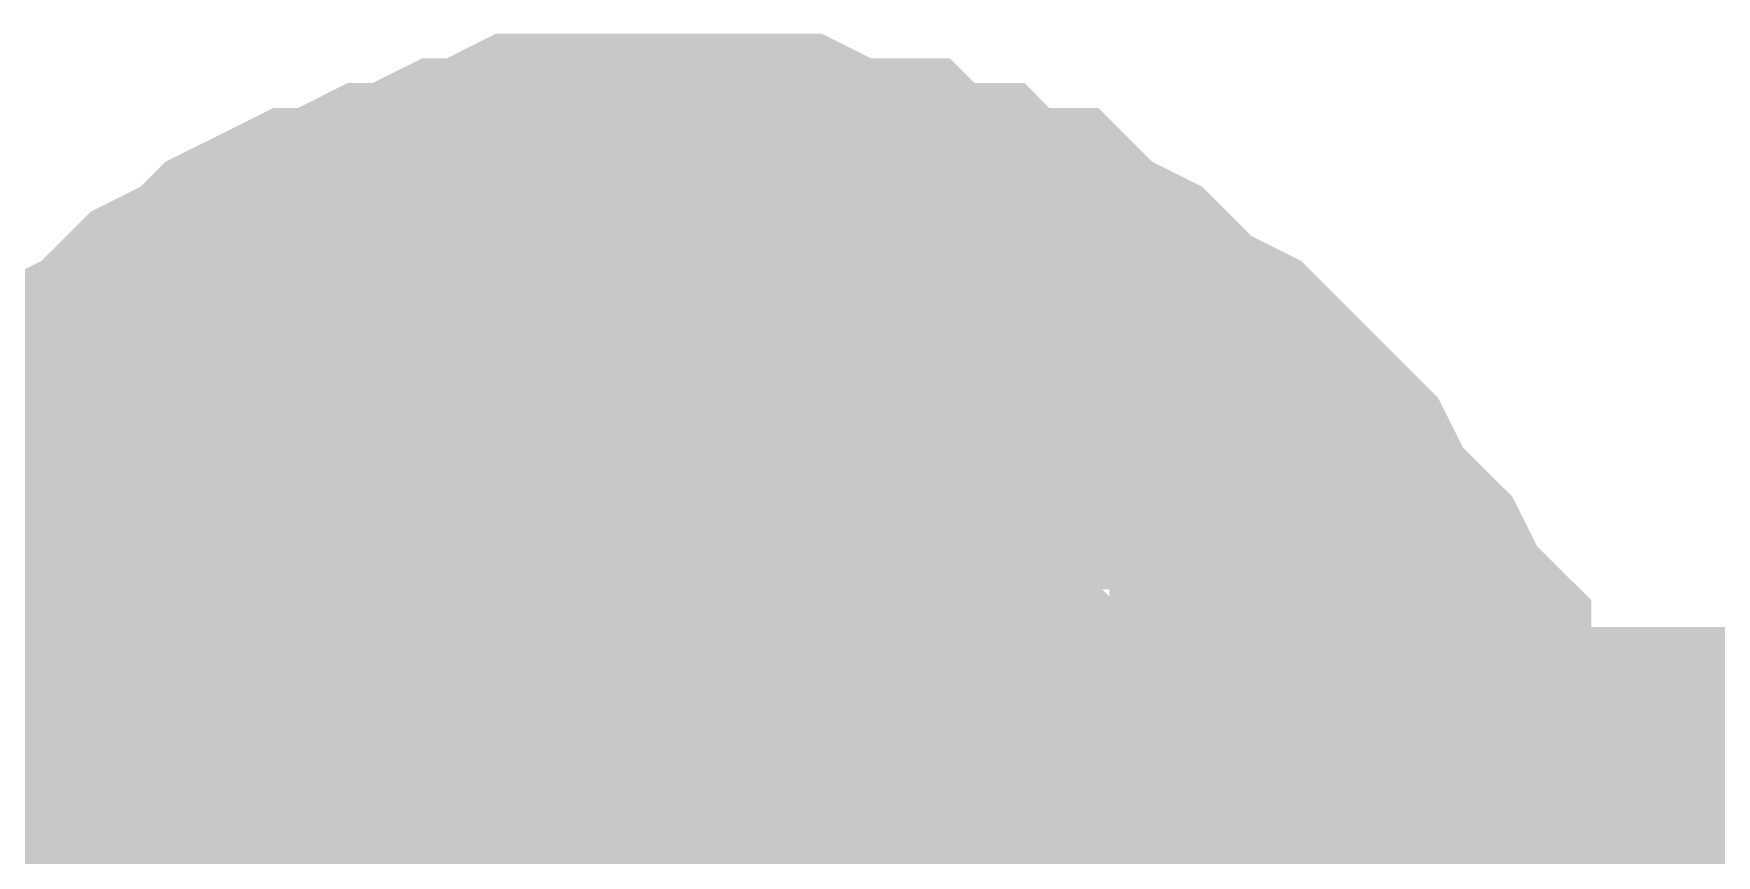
# Model space of a CAD drawing. Header units: inches. Extents: x 0 to 841, y 0 to 594.
# Drawn here: x 236.946 to 238.473, y 117.651 to 118.397 of the extents above; entities that cross this region are included whole.
import ezdxf

# ---------------------------------------------------------------- set-up
doc = ezdxf.new("R2010")
doc.units = ezdxf.units.IN
doc.layers.add('Sheet', color=255, linetype='Continuous')

msp = doc.modelspace()

# ---------------------------------------------------------------- linework, layer by layer
at = {"layer": 'Sheet'}
for points in [[(236.7951, 117.7534, 0.2997, 0.2997, 0), (236.8176, 117.7759, 0.2997, 0.2997, 0), (236.8176, 117.8208, 0.2997, 0.2997, 0), (236.84, 117.8432, 0.2997, 0.2997, 0), (236.8625, 117.8882, 0.2997, 0.2997, 0), (236.885, 117.9106, 0.2997, 0.2997, 0), (236.9074, 117.9331, 0.2997, 0.2997, 0), (236.9299, 117.978, 0.2997, 0.2997, 0), (236.9523, 118.0005, 0.2997, 0.2997, 0), (236.9748, 118.0229, 0.2997, 0.2997, 0), (236.9972, 118.0454, 0.2997, 0.2997, 0), (237.0422, 118.0678, 0.2997, 0.2997, 0), (237.0646, 118.0903, 0.2997, 0.2997, 0), (237.0871, 118.1127, 0.2997, 0.2997, 0), (237.132, 118.1352, 0.2997, 0.2997, 0), (237.1545, 118.1577, 0.2997, 0.2997, 0), (237.1994, 118.1801, 0.2997, 0.2997, 0), (237.2218, 118.1801, 0.2997, 0.2997, 0), (237.2667, 118.2026, 0.2997, 0.2997, 0), (237.2892, 118.2026, 0.2997, 0.2997, 0), (237.3341, 118.225, 0.2997, 0.2997, 0), (237.3566, 118.225, 0.2997, 0.2997, 0), (237.4015, 118.2475, 0.2997, 0.2997, 0), (237.4464, 118.2475, 0.2997, 0.2997, 0), (237.4689, 118.2475, 0.2997, 0.2997, 0), (237.5138, 118.2475, 0.2997, 0.2997, 0)], [(236.7951, 117.7534, 0.2997, 0.2997, 0), (236.8176, 117.7759, 0.2997, 0.2997, 0), (236.8176, 117.8208, 0.2997, 0.2997, 0), (236.84, 117.8432, 0.2997, 0.2997, 0), (236.8625, 117.8882, 0.2997, 0.2997, 0), (236.885, 117.9106, 0.2997, 0.2997, 0), (236.9074, 117.9331, 0.2997, 0.2997, 0), (236.9299, 117.978, 0.2997, 0.2997, 0), (236.9523, 118.0005, 0.2997, 0.2997, 0), (236.9748, 118.0229, 0.2997, 0.2997, 0), (236.9972, 118.0454, 0.2997, 0.2997, 0), (237.0422, 118.0678, 0.2997, 0.2997, 0), (237.0646, 118.0903, 0.2997, 0.2997, 0), (237.0871, 118.1127, 0.2997, 0.2997, 0), (237.132, 118.1352, 0.2997, 0.2997, 0), (237.1545, 118.1577, 0.2997, 0.2997, 0), (237.1994, 118.1801, 0.2997, 0.2997, 0), (237.2218, 118.1801, 0.2997, 0.2997, 0), (237.2667, 118.2026, 0.2997, 0.2997, 0), (237.2892, 118.2026, 0.2997, 0.2997, 0), (237.3341, 118.225, 0.2997, 0.2997, 0), (237.3566, 118.225, 0.2997, 0.2997, 0), (237.4015, 118.2475, 0.2997, 0.2997, 0), (237.4464, 118.2475, 0.2997, 0.2997, 0), (237.4689, 118.2475, 0.2997, 0.2997, 0), (237.5138, 118.2475, 0.2997, 0.2997, 0)], [(236.7951, 117.7534, 0.2997, 0.2997, 0), (236.8176, 117.7759, 0.2997, 0.2997, 0), (236.8176, 117.8208, 0.2997, 0.2997, 0), (236.84, 117.8432, 0.2997, 0.2997, 0), (236.8625, 117.8882, 0.2997, 0.2997, 0), (236.885, 117.9106, 0.2997, 0.2997, 0), (236.9074, 117.9331, 0.2997, 0.2997, 0), (236.9299, 117.978, 0.2997, 0.2997, 0), (236.9523, 118.0005, 0.2997, 0.2997, 0), (236.9748, 118.0229, 0.2997, 0.2997, 0), (236.9972, 118.0454, 0.2997, 0.2997, 0), (237.0422, 118.0678, 0.2997, 0.2997, 0), (237.0646, 118.0903, 0.2997, 0.2997, 0), (237.0871, 118.1127, 0.2997, 0.2997, 0), (237.132, 118.1352, 0.2997, 0.2997, 0), (237.1545, 118.1577, 0.2997, 0.2997, 0), (237.1994, 118.1801, 0.2997, 0.2997, 0), (237.2218, 118.1801, 0.2997, 0.2997, 0), (237.2667, 118.2026, 0.2997, 0.2997, 0), (237.2892, 118.2026, 0.2997, 0.2997, 0), (237.3341, 118.225, 0.2997, 0.2997, 0), (237.3566, 118.225, 0.2997, 0.2997, 0), (237.4015, 118.2475, 0.2997, 0.2997, 0), (237.4464, 118.2475, 0.2997, 0.2997, 0), (237.4689, 118.2475, 0.2997, 0.2997, 0), (237.5138, 118.2475, 0.2997, 0.2997, 0)], [(236.7951, 117.7534, 0.2997, 0.2997, 0), (236.8176, 117.7759, 0.2997, 0.2997, 0), (236.8176, 117.8208, 0.2997, 0.2997, 0), (236.84, 117.8432, 0.2997, 0.2997, 0), (236.8625, 117.8882, 0.2997, 0.2997, 0), (236.885, 117.9106, 0.2997, 0.2997, 0), (236.9074, 117.9331, 0.2997, 0.2997, 0), (236.9299, 117.978, 0.2997, 0.2997, 0), (236.9523, 118.0005, 0.2997, 0.2997, 0), (236.9748, 118.0229, 0.2997, 0.2997, 0), (236.9972, 118.0454, 0.2997, 0.2997, 0), (237.0422, 118.0678, 0.2997, 0.2997, 0), (237.0646, 118.0903, 0.2997, 0.2997, 0), (237.0871, 118.1127, 0.2997, 0.2997, 0), (237.132, 118.1352, 0.2997, 0.2997, 0), (237.1545, 118.1577, 0.2997, 0.2997, 0), (237.1994, 118.1801, 0.2997, 0.2997, 0), (237.2218, 118.1801, 0.2997, 0.2997, 0), (237.2667, 118.2026, 0.2997, 0.2997, 0), (237.2892, 118.2026, 0.2997, 0.2997, 0), (237.3341, 118.225, 0.2997, 0.2997, 0), (237.3566, 118.225, 0.2997, 0.2997, 0), (237.4015, 118.2475, 0.2997, 0.2997, 0), (237.4464, 118.2475, 0.2997, 0.2997, 0), (237.4689, 118.2475, 0.2997, 0.2997, 0), (237.5138, 118.2475, 0.2997, 0.2997, 0)], [(237.5138, 118.2475, 0.2997, 0.2997, 0), (237.5138, 118.2475, 0.2997, 0.2997, 0)], [(237.5138, 118.2475, 0.2997, 0.2997, 0), (237.5587, 118.2475, 0.2997, 0.2997, 0), (237.6036, 118.2475, 0.2997, 0.2997, 0), (237.6261, 118.2475, 0.2997, 0.2997, 0), (237.671, 118.225, 0.2997, 0.2997, 0), (237.7159, 118.225, 0.2997, 0.2997, 0), (237.7384, 118.2026, 0.2997, 0.2997, 0), (237.7833, 118.2026, 0.2997, 0.2997, 0), (237.8057, 118.1801, 0.2997, 0.2997, 0), (237.8506, 118.1801, 0.2997, 0.2997, 0), (237.8731, 118.1577, 0.2997, 0.2997, 0), (237.918, 118.1352, 0.2997, 0.2997, 0), (237.9405, 118.1127, 0.2997, 0.2997, 0), (237.9629, 118.0903, 0.2997, 0.2997, 0), (238.0079, 118.0678, 0.2997, 0.2997, 0), (238.0303, 118.0454, 0.2997, 0.2997, 0), (238.0528, 118.0229, 0.2997, 0.2997, 0), (238.0752, 118.0005, 0.2997, 0.2997, 0), (238.0977, 117.978, 0.2997, 0.2997, 0), (238.1201, 117.9331, 0.2997, 0.2997, 0), (238.1426, 117.9106, 0.2997, 0.2997, 0), (238.1651, 117.8882, 0.2997, 0.2997, 0), (238.1875, 117.8432, 0.2997, 0.2997, 0), (238.21, 117.8208, 0.2997, 0.2997, 0), (238.21, 117.7759, 0.2997, 0.2997, 0), (238.2324, 117.7534, 0.2997, 0.2997, 0), (238.2324, 117.7085, 0.2997, 0.2997, 0), (238.2549, 117.686, 0.2997, 0.2997, 0), (238.2549, 117.6411, 0.2997, 0.2997, 0), (238.2773, 117.5962, 0.2997, 0.2997, 0), (238.2773, 117.5737, 0.2997, 0.2997, 0), (238.2773, 117.5288, 0.2997, 0.2997, 0), (238.2773, 117.4839, 0.2997, 0.2997, 0)], [(237.5138, 118.2475, 0.2997, 0.2997, 0), (237.5138, 118.2475, 0.2997, 0.2997, 0)], [(237.5138, 118.2475, 0.2997, 0.2997, 0), (237.5587, 118.2475, 0.2997, 0.2997, 0), (237.6036, 118.2475, 0.2997, 0.2997, 0), (237.6261, 118.2475, 0.2997, 0.2997, 0), (237.671, 118.225, 0.2997, 0.2997, 0), (237.7159, 118.225, 0.2997, 0.2997, 0), (237.7384, 118.2026, 0.2997, 0.2997, 0), (237.7833, 118.2026, 0.2997, 0.2997, 0), (237.8057, 118.1801, 0.2997, 0.2997, 0), (237.8506, 118.1801, 0.2997, 0.2997, 0), (237.8731, 118.1577, 0.2997, 0.2997, 0), (237.918, 118.1352, 0.2997, 0.2997, 0), (237.9405, 118.1127, 0.2997, 0.2997, 0), (237.9629, 118.0903, 0.2997, 0.2997, 0), (238.0079, 118.0678, 0.2997, 0.2997, 0), (238.0303, 118.0454, 0.2997, 0.2997, 0), (238.0528, 118.0229, 0.2997, 0.2997, 0), (238.0752, 118.0005, 0.2997, 0.2997, 0), (238.0977, 117.978, 0.2997, 0.2997, 0), (238.1201, 117.9331, 0.2997, 0.2997, 0), (238.1426, 117.9106, 0.2997, 0.2997, 0), (238.1651, 117.8882, 0.2997, 0.2997, 0), (238.1875, 117.8432, 0.2997, 0.2997, 0), (238.21, 117.8208, 0.2997, 0.2997, 0), (238.21, 117.7759, 0.2997, 0.2997, 0), (238.2324, 117.7534, 0.2997, 0.2997, 0), (238.2324, 117.7085, 0.2997, 0.2997, 0), (238.2549, 117.686, 0.2997, 0.2997, 0), (238.2549, 117.6411, 0.2997, 0.2997, 0), (238.2773, 117.5962, 0.2997, 0.2997, 0), (238.2773, 117.5737, 0.2997, 0.2997, 0), (238.2773, 117.5288, 0.2997, 0.2997, 0), (238.2773, 117.4839, 0.2997, 0.2997, 0)], [(237.5138, 118.2475, 0.2997, 0.2997, 0), (237.5138, 118.2475, 0.2997, 0.2997, 0)], [(237.5138, 118.2475, 0.2997, 0.2997, 0), (237.5587, 118.2475, 0.2997, 0.2997, 0), (237.6036, 118.2475, 0.2997, 0.2997, 0), (237.6261, 118.2475, 0.2997, 0.2997, 0), (237.671, 118.225, 0.2997, 0.2997, 0), (237.7159, 118.225, 0.2997, 0.2997, 0), (237.7384, 118.2026, 0.2997, 0.2997, 0), (237.7833, 118.2026, 0.2997, 0.2997, 0), (237.8057, 118.1801, 0.2997, 0.2997, 0), (237.8506, 118.1801, 0.2997, 0.2997, 0), (237.8731, 118.1577, 0.2997, 0.2997, 0), (237.918, 118.1352, 0.2997, 0.2997, 0), (237.9405, 118.1127, 0.2997, 0.2997, 0), (237.9629, 118.0903, 0.2997, 0.2997, 0), (238.0079, 118.0678, 0.2997, 0.2997, 0), (238.0303, 118.0454, 0.2997, 0.2997, 0), (238.0528, 118.0229, 0.2997, 0.2997, 0), (238.0752, 118.0005, 0.2997, 0.2997, 0), (238.0977, 117.978, 0.2997, 0.2997, 0), (238.1201, 117.9331, 0.2997, 0.2997, 0), (238.1426, 117.9106, 0.2997, 0.2997, 0), (238.1651, 117.8882, 0.2997, 0.2997, 0), (238.1875, 117.8432, 0.2997, 0.2997, 0), (238.21, 117.8208, 0.2997, 0.2997, 0), (238.21, 117.7759, 0.2997, 0.2997, 0), (238.2324, 117.7534, 0.2997, 0.2997, 0), (238.2324, 117.7085, 0.2997, 0.2997, 0), (238.2549, 117.686, 0.2997, 0.2997, 0), (238.2549, 117.6411, 0.2997, 0.2997, 0), (238.2773, 117.5962, 0.2997, 0.2997, 0), (238.2773, 117.5737, 0.2997, 0.2997, 0), (238.2773, 117.5288, 0.2997, 0.2997, 0), (238.2773, 117.4839, 0.2997, 0.2997, 0)], [(237.5138, 118.2475, 0.2997, 0.2997, 0), (237.5138, 118.2475, 0.2997, 0.2997, 0)], [(237.5138, 118.2475, 0.2997, 0.2997, 0), (237.5587, 118.2475, 0.2997, 0.2997, 0), (237.6036, 118.2475, 0.2997, 0.2997, 0), (237.6261, 118.2475, 0.2997, 0.2997, 0), (237.671, 118.225, 0.2997, 0.2997, 0), (237.7159, 118.225, 0.2997, 0.2997, 0), (237.7384, 118.2026, 0.2997, 0.2997, 0), (237.7833, 118.2026, 0.2997, 0.2997, 0), (237.8057, 118.1801, 0.2997, 0.2997, 0), (237.8506, 118.1801, 0.2997, 0.2997, 0), (237.8731, 118.1577, 0.2997, 0.2997, 0), (237.918, 118.1352, 0.2997, 0.2997, 0), (237.9405, 118.1127, 0.2997, 0.2997, 0), (237.9629, 118.0903, 0.2997, 0.2997, 0), (238.0079, 118.0678, 0.2997, 0.2997, 0), (238.0303, 118.0454, 0.2997, 0.2997, 0), (238.0528, 118.0229, 0.2997, 0.2997, 0), (238.0752, 118.0005, 0.2997, 0.2997, 0), (238.0977, 117.978, 0.2997, 0.2997, 0), (238.1201, 117.9331, 0.2997, 0.2997, 0), (238.1426, 117.9106, 0.2997, 0.2997, 0), (238.1651, 117.8882, 0.2997, 0.2997, 0), (238.1875, 117.8432, 0.2997, 0.2997, 0), (238.21, 117.8208, 0.2997, 0.2997, 0), (238.21, 117.7759, 0.2997, 0.2997, 0), (238.2324, 117.7534, 0.2997, 0.2997, 0), (238.2324, 117.7085, 0.2997, 0.2997, 0), (238.2549, 117.686, 0.2997, 0.2997, 0), (238.2549, 117.6411, 0.2997, 0.2997, 0), (238.2773, 117.5962, 0.2997, 0.2997, 0), (238.2773, 117.5737, 0.2997, 0.2997, 0), (238.2773, 117.5288, 0.2997, 0.2997, 0), (238.2773, 117.4839, 0.2997, 0.2997, 0)], [(236.885, 117.9106, 0.0991, 0.0991, 0), (236.9074, 117.9331, 0.0991, 0.0991, 0), (236.9299, 117.978, 0.0991, 0.0991, 0), (236.9523, 118.0005, 0.0991, 0.0991, 0), (236.9748, 118.0229, 0.0991, 0.0991, 0), (236.9972, 118.0454, 0.0991, 0.0991, 0), (237.0422, 118.0678, 0.0991, 0.0991, 0), (237.0646, 118.0903, 0.0991, 0.0991, 0), (237.0871, 118.1127, 0.0991, 0.0991, 0), (237.132, 118.1352, 0.0991, 0.0991, 0), (237.1545, 118.1577, 0.0991, 0.0991, 0), (237.1994, 118.1801, 0.0991, 0.0991, 0), (237.2218, 118.1801, 0.0991, 0.0991, 0), (237.2667, 118.2026, 0.0991, 0.0991, 0), (237.2892, 118.2026, 0.0991, 0.0991, 0), (237.3341, 118.225, 0.0991, 0.0991, 0), (237.3566, 118.225, 0.0991, 0.0991, 0), (237.4015, 118.2475, 0.0991, 0.0991, 0), (237.4464, 118.2475, 0.0991, 0.0991, 0), (237.4689, 118.2475, 0.0991, 0.0991, 0), (237.5138, 118.2475, 0.0991, 0.0991, 0)], [(236.885, 117.9106, 0.0991, 0.0991, 0), (236.9074, 117.9331, 0.0991, 0.0991, 0), (236.9299, 117.978, 0.0991, 0.0991, 0), (236.9523, 118.0005, 0.0991, 0.0991, 0), (236.9748, 118.0229, 0.0991, 0.0991, 0), (236.9972, 118.0454, 0.0991, 0.0991, 0), (237.0422, 118.0678, 0.0991, 0.0991, 0), (237.0646, 118.0903, 0.0991, 0.0991, 0), (237.0871, 118.1127, 0.0991, 0.0991, 0), (237.132, 118.1352, 0.0991, 0.0991, 0), (237.1545, 118.1577, 0.0991, 0.0991, 0), (237.1994, 118.1801, 0.0991, 0.0991, 0), (237.2218, 118.1801, 0.0991, 0.0991, 0), (237.2667, 118.2026, 0.0991, 0.0991, 0), (237.2892, 118.2026, 0.0991, 0.0991, 0), (237.3341, 118.225, 0.0991, 0.0991, 0), (237.3566, 118.225, 0.0991, 0.0991, 0), (237.4015, 118.2475, 0.0991, 0.0991, 0), (237.4464, 118.2475, 0.0991, 0.0991, 0), (237.4689, 118.2475, 0.0991, 0.0991, 0), (237.5138, 118.2475, 0.0991, 0.0991, 0)], [(236.885, 117.9106, 0.0991, 0.0991, 0), (236.9074, 117.9331, 0.0991, 0.0991, 0), (236.9299, 117.978, 0.0991, 0.0991, 0), (236.9523, 118.0005, 0.0991, 0.0991, 0), (236.9748, 118.0229, 0.0991, 0.0991, 0), (236.9972, 118.0454, 0.0991, 0.0991, 0), (237.0422, 118.0678, 0.0991, 0.0991, 0), (237.0646, 118.0903, 0.0991, 0.0991, 0), (237.0871, 118.1127, 0.0991, 0.0991, 0), (237.132, 118.1352, 0.0991, 0.0991, 0), (237.1545, 118.1577, 0.0991, 0.0991, 0), (237.1994, 118.1801, 0.0991, 0.0991, 0), (237.2218, 118.1801, 0.0991, 0.0991, 0), (237.2667, 118.2026, 0.0991, 0.0991, 0), (237.2892, 118.2026, 0.0991, 0.0991, 0), (237.3341, 118.225, 0.0991, 0.0991, 0), (237.3566, 118.225, 0.0991, 0.0991, 0), (237.4015, 118.2475, 0.0991, 0.0991, 0), (237.4464, 118.2475, 0.0991, 0.0991, 0), (237.4689, 118.2475, 0.0991, 0.0991, 0), (237.5138, 118.2475, 0.0991, 0.0991, 0)], [(236.885, 117.9106, 0.0991, 0.0991, 0), (236.9074, 117.9331, 0.0991, 0.0991, 0), (236.9299, 117.978, 0.0991, 0.0991, 0), (236.9523, 118.0005, 0.0991, 0.0991, 0), (236.9748, 118.0229, 0.0991, 0.0991, 0), (236.9972, 118.0454, 0.0991, 0.0991, 0), (237.0422, 118.0678, 0.0991, 0.0991, 0), (237.0646, 118.0903, 0.0991, 0.0991, 0), (237.0871, 118.1127, 0.0991, 0.0991, 0), (237.132, 118.1352, 0.0991, 0.0991, 0), (237.1545, 118.1577, 0.0991, 0.0991, 0), (237.1994, 118.1801, 0.0991, 0.0991, 0), (237.2218, 118.1801, 0.0991, 0.0991, 0), (237.2667, 118.2026, 0.0991, 0.0991, 0), (237.2892, 118.2026, 0.0991, 0.0991, 0), (237.3341, 118.225, 0.0991, 0.0991, 0), (237.3566, 118.225, 0.0991, 0.0991, 0), (237.4015, 118.2475, 0.0991, 0.0991, 0), (237.4464, 118.2475, 0.0991, 0.0991, 0), (237.4689, 118.2475, 0.0991, 0.0991, 0), (237.5138, 118.2475, 0.0991, 0.0991, 0)], [(237.5138, 118.2475, 0.0991, 0.0991, 0), (237.5138, 118.2475, 0.0991, 0.0991, 0)], [(237.5138, 118.2475, 0.0991, 0.0991, 0), (237.5587, 118.2475, 0.0991, 0.0991, 0), (237.6036, 118.2475, 0.0991, 0.0991, 0), (237.6261, 118.2475, 0.0991, 0.0991, 0), (237.671, 118.225, 0.0991, 0.0991, 0), (237.7159, 118.225, 0.0991, 0.0991, 0), (237.7384, 118.2026, 0.0991, 0.0991, 0), (237.7833, 118.2026, 0.0991, 0.0991, 0), (237.8057, 118.1801, 0.0991, 0.0991, 0), (237.8506, 118.1801, 0.0991, 0.0991, 0), (237.8731, 118.1577, 0.0991, 0.0991, 0), (237.918, 118.1352, 0.0991, 0.0991, 0), (237.9405, 118.1127, 0.0991, 0.0991, 0), (237.9629, 118.0903, 0.0991, 0.0991, 0), (238.0079, 118.0678, 0.0991, 0.0991, 0), (238.0303, 118.0454, 0.0991, 0.0991, 0), (238.0528, 118.0229, 0.0991, 0.0991, 0), (238.0752, 118.0005, 0.0991, 0.0991, 0), (238.0977, 117.978, 0.0991, 0.0991, 0), (238.1201, 117.9331, 0.0991, 0.0991, 0), (238.1426, 117.9106, 0.0991, 0.0991, 0), (238.1651, 117.8882, 0.0991, 0.0991, 0), (238.1875, 117.8432, 0.0991, 0.0991, 0), (238.21, 117.8208, 0.0991, 0.0991, 0), (238.21, 117.7759, 0.0991, 0.0991, 0), (238.2324, 117.7534, 0.0991, 0.0991, 0), (238.2324, 117.7085, 0.0991, 0.0991, 0), (238.2549, 117.686, 0.0991, 0.0991, 0), (238.2549, 117.6411, 0.0991, 0.0991, 0), (238.2773, 117.5962, 0.0991, 0.0991, 0)], [(237.5138, 118.2475, 0.0991, 0.0991, 0), (237.5138, 118.2475, 0.0991, 0.0991, 0)], [(237.5138, 118.2475, 0.0991, 0.0991, 0), (237.5587, 118.2475, 0.0991, 0.0991, 0), (237.6036, 118.2475, 0.0991, 0.0991, 0), (237.6261, 118.2475, 0.0991, 0.0991, 0), (237.671, 118.225, 0.0991, 0.0991, 0), (237.7159, 118.225, 0.0991, 0.0991, 0), (237.7384, 118.2026, 0.0991, 0.0991, 0), (237.7833, 118.2026, 0.0991, 0.0991, 0), (237.8057, 118.1801, 0.0991, 0.0991, 0), (237.8506, 118.1801, 0.0991, 0.0991, 0), (237.8731, 118.1577, 0.0991, 0.0991, 0), (237.918, 118.1352, 0.0991, 0.0991, 0), (237.9405, 118.1127, 0.0991, 0.0991, 0), (237.9629, 118.0903, 0.0991, 0.0991, 0), (238.0079, 118.0678, 0.0991, 0.0991, 0), (238.0303, 118.0454, 0.0991, 0.0991, 0), (238.0528, 118.0229, 0.0991, 0.0991, 0), (238.0752, 118.0005, 0.0991, 0.0991, 0), (238.0977, 117.978, 0.0991, 0.0991, 0), (238.1201, 117.9331, 0.0991, 0.0991, 0), (238.1426, 117.9106, 0.0991, 0.0991, 0), (238.1651, 117.8882, 0.0991, 0.0991, 0), (238.1875, 117.8432, 0.0991, 0.0991, 0), (238.21, 117.8208, 0.0991, 0.0991, 0), (238.21, 117.7759, 0.0991, 0.0991, 0), (238.2324, 117.7534, 0.0991, 0.0991, 0), (238.2324, 117.7085, 0.0991, 0.0991, 0), (238.2549, 117.686, 0.0991, 0.0991, 0), (238.2549, 117.6411, 0.0991, 0.0991, 0), (238.2773, 117.5962, 0.0991, 0.0991, 0)], [(237.5138, 118.2475, 0.0991, 0.0991, 0), (237.5138, 118.2475, 0.0991, 0.0991, 0)], [(237.5138, 118.2475, 0.0991, 0.0991, 0), (237.5587, 118.2475, 0.0991, 0.0991, 0), (237.6036, 118.2475, 0.0991, 0.0991, 0), (237.6261, 118.2475, 0.0991, 0.0991, 0), (237.671, 118.225, 0.0991, 0.0991, 0), (237.7159, 118.225, 0.0991, 0.0991, 0), (237.7384, 118.2026, 0.0991, 0.0991, 0), (237.7833, 118.2026, 0.0991, 0.0991, 0), (237.8057, 118.1801, 0.0991, 0.0991, 0), (237.8506, 118.1801, 0.0991, 0.0991, 0), (237.8731, 118.1577, 0.0991, 0.0991, 0), (237.918, 118.1352, 0.0991, 0.0991, 0), (237.9405, 118.1127, 0.0991, 0.0991, 0), (237.9629, 118.0903, 0.0991, 0.0991, 0), (238.0079, 118.0678, 0.0991, 0.0991, 0), (238.0303, 118.0454, 0.0991, 0.0991, 0), (238.0528, 118.0229, 0.0991, 0.0991, 0), (238.0752, 118.0005, 0.0991, 0.0991, 0), (238.0977, 117.978, 0.0991, 0.0991, 0), (238.1201, 117.9331, 0.0991, 0.0991, 0), (238.1426, 117.9106, 0.0991, 0.0991, 0), (238.1651, 117.8882, 0.0991, 0.0991, 0), (238.1875, 117.8432, 0.0991, 0.0991, 0), (238.21, 117.8208, 0.0991, 0.0991, 0), (238.21, 117.7759, 0.0991, 0.0991, 0), (238.2324, 117.7534, 0.0991, 0.0991, 0), (238.2324, 117.7085, 0.0991, 0.0991, 0), (238.2549, 117.686, 0.0991, 0.0991, 0), (238.2549, 117.6411, 0.0991, 0.0991, 0), (238.2773, 117.5962, 0.0991, 0.0991, 0)], [(237.5138, 118.2475, 0.0991, 0.0991, 0), (237.5138, 118.2475, 0.0991, 0.0991, 0)], [(237.5138, 118.2475, 0.0991, 0.0991, 0), (237.5587, 118.2475, 0.0991, 0.0991, 0), (237.6036, 118.2475, 0.0991, 0.0991, 0), (237.6261, 118.2475, 0.0991, 0.0991, 0), (237.671, 118.225, 0.0991, 0.0991, 0), (237.7159, 118.225, 0.0991, 0.0991, 0), (237.7384, 118.2026, 0.0991, 0.0991, 0), (237.7833, 118.2026, 0.0991, 0.0991, 0), (237.8057, 118.1801, 0.0991, 0.0991, 0), (237.8506, 118.1801, 0.0991, 0.0991, 0), (237.8731, 118.1577, 0.0991, 0.0991, 0), (237.918, 118.1352, 0.0991, 0.0991, 0), (237.9405, 118.1127, 0.0991, 0.0991, 0), (237.9629, 118.0903, 0.0991, 0.0991, 0), (238.0079, 118.0678, 0.0991, 0.0991, 0), (238.0303, 118.0454, 0.0991, 0.0991, 0), (238.0528, 118.0229, 0.0991, 0.0991, 0), (238.0752, 118.0005, 0.0991, 0.0991, 0), (238.0977, 117.978, 0.0991, 0.0991, 0), (238.1201, 117.9331, 0.0991, 0.0991, 0), (238.1426, 117.9106, 0.0991, 0.0991, 0), (238.1651, 117.8882, 0.0991, 0.0991, 0), (238.1875, 117.8432, 0.0991, 0.0991, 0), (238.21, 117.8208, 0.0991, 0.0991, 0), (238.21, 117.7759, 0.0991, 0.0991, 0), (238.2324, 117.7534, 0.0991, 0.0991, 0), (238.2324, 117.7085, 0.0991, 0.0991, 0), (238.2549, 117.686, 0.0991, 0.0991, 0), (238.2549, 117.6411, 0.0991, 0.0991, 0), (238.2773, 117.5962, 0.0991, 0.0991, 0)], [(237.0197, 117.4839, 0.2997, 0.2997, 0), (237.0197, 117.5064, 0.2997, 0.2997, 0), (237.0197, 117.5288, 0.2997, 0.2997, 0), (237.0197, 117.5737, 0.2997, 0.2997, 0), (237.0197, 117.5962, 0.2997, 0.2997, 0), (237.0422, 117.6186, 0.2997, 0.2997, 0), (237.0422, 117.6411, 0.2997, 0.2997, 0), (237.0422, 117.6636, 0.2997, 0.2997, 0), (237.0646, 117.686, 0.2997, 0.2997, 0), (237.0646, 117.7085, 0.2997, 0.2997, 0), (237.0871, 117.7309, 0.2997, 0.2997, 0), (237.0871, 117.7534, 0.2997, 0.2997, 0), (237.1095, 117.7759, 0.2997, 0.2997, 0), (237.1095, 117.7983, 0.2997, 0.2997, 0), (237.132, 117.8208, 0.2997, 0.2997, 0), (237.1545, 117.8432, 0.2997, 0.2997, 0), (237.1545, 117.8432, 0.2997, 0.2997, 0), (237.1769, 117.8657, 0.2997, 0.2997, 0), (237.1994, 117.8882, 0.2997, 0.2997, 0), (237.2218, 117.9106, 0.2997, 0.2997, 0), (237.2443, 117.9106, 0.2997, 0.2997, 0), (237.2667, 117.9331, 0.2997, 0.2997, 0), (237.2892, 117.9331, 0.2997, 0.2997, 0), (237.3117, 117.9555, 0.2997, 0.2997, 0), (237.3341, 117.9555, 0.2997, 0.2997, 0), (237.3341, 117.978, 0.2997, 0.2997, 0), (237.379, 117.978, 0.2997, 0.2997, 0), (237.4015, 117.978, 0.2997, 0.2997, 0), (237.4239, 118.0005, 0.2997, 0.2997, 0), (237.4464, 118.0005, 0.2997, 0.2997, 0), (237.4689, 118.0005, 0.2997, 0.2997, 0), (237.4913, 118.0005, 0.2997, 0.2997, 0), (237.5138, 118.0005, 0.2997, 0.2997, 0)], [(237.0197, 117.4839, 0.2997, 0.2997, 0), (237.0197, 117.5064, 0.2997, 0.2997, 0), (237.0197, 117.5288, 0.2997, 0.2997, 0), (237.0197, 117.5737, 0.2997, 0.2997, 0), (237.0197, 117.5962, 0.2997, 0.2997, 0), (237.0422, 117.6186, 0.2997, 0.2997, 0), (237.0422, 117.6411, 0.2997, 0.2997, 0), (237.0422, 117.6636, 0.2997, 0.2997, 0), (237.0646, 117.686, 0.2997, 0.2997, 0), (237.0646, 117.7085, 0.2997, 0.2997, 0), (237.0871, 117.7309, 0.2997, 0.2997, 0), (237.0871, 117.7534, 0.2997, 0.2997, 0), (237.1095, 117.7759, 0.2997, 0.2997, 0), (237.1095, 117.7983, 0.2997, 0.2997, 0), (237.132, 117.8208, 0.2997, 0.2997, 0), (237.1545, 117.8432, 0.2997, 0.2997, 0), (237.1545, 117.8432, 0.2997, 0.2997, 0), (237.1769, 117.8657, 0.2997, 0.2997, 0), (237.1994, 117.8882, 0.2997, 0.2997, 0), (237.2218, 117.9106, 0.2997, 0.2997, 0), (237.2443, 117.9106, 0.2997, 0.2997, 0), (237.2667, 117.9331, 0.2997, 0.2997, 0), (237.2892, 117.9331, 0.2997, 0.2997, 0), (237.3117, 117.9555, 0.2997, 0.2997, 0), (237.3341, 117.9555, 0.2997, 0.2997, 0), (237.3341, 117.978, 0.2997, 0.2997, 0), (237.379, 117.978, 0.2997, 0.2997, 0), (237.4015, 117.978, 0.2997, 0.2997, 0), (237.4239, 118.0005, 0.2997, 0.2997, 0), (237.4464, 118.0005, 0.2997, 0.2997, 0), (237.4689, 118.0005, 0.2997, 0.2997, 0), (237.4913, 118.0005, 0.2997, 0.2997, 0), (237.5138, 118.0005, 0.2997, 0.2997, 0)], [(237.0197, 117.4839, 0.2997, 0.2997, 0), (237.0197, 117.5064, 0.2997, 0.2997, 0), (237.0197, 117.5288, 0.2997, 0.2997, 0), (237.0197, 117.5737, 0.2997, 0.2997, 0), (237.0197, 117.5962, 0.2997, 0.2997, 0), (237.0422, 117.6186, 0.2997, 0.2997, 0), (237.0422, 117.6411, 0.2997, 0.2997, 0), (237.0422, 117.6636, 0.2997, 0.2997, 0), (237.0646, 117.686, 0.2997, 0.2997, 0), (237.0646, 117.7085, 0.2997, 0.2997, 0), (237.0871, 117.7309, 0.2997, 0.2997, 0), (237.0871, 117.7534, 0.2997, 0.2997, 0), (237.1095, 117.7759, 0.2997, 0.2997, 0), (237.1095, 117.7983, 0.2997, 0.2997, 0), (237.132, 117.8208, 0.2997, 0.2997, 0), (237.1545, 117.8432, 0.2997, 0.2997, 0), (237.1545, 117.8432, 0.2997, 0.2997, 0), (237.1769, 117.8657, 0.2997, 0.2997, 0), (237.1994, 117.8882, 0.2997, 0.2997, 0), (237.2218, 117.9106, 0.2997, 0.2997, 0), (237.2443, 117.9106, 0.2997, 0.2997, 0), (237.2667, 117.9331, 0.2997, 0.2997, 0), (237.2892, 117.9331, 0.2997, 0.2997, 0), (237.3117, 117.9555, 0.2997, 0.2997, 0), (237.3341, 117.9555, 0.2997, 0.2997, 0), (237.3341, 117.978, 0.2997, 0.2997, 0), (237.379, 117.978, 0.2997, 0.2997, 0), (237.4015, 117.978, 0.2997, 0.2997, 0), (237.4239, 118.0005, 0.2997, 0.2997, 0), (237.4464, 118.0005, 0.2997, 0.2997, 0), (237.4689, 118.0005, 0.2997, 0.2997, 0), (237.4913, 118.0005, 0.2997, 0.2997, 0), (237.5138, 118.0005, 0.2997, 0.2997, 0)], [(237.5138, 118.0005, 0.2997, 0.2997, 0), (237.5138, 118.0005, 0.2997, 0.2997, 0)], [(237.5138, 118.0005, 0.2997, 0.2997, 0), (237.5362, 118.0005, 0.2997, 0.2997, 0), (237.5587, 118.0005, 0.2997, 0.2997, 0), (237.6036, 118.0005, 0.2997, 0.2997, 0), (237.6261, 118.0005, 0.2997, 0.2997, 0), (237.6485, 117.978, 0.2997, 0.2997, 0), (237.671, 117.978, 0.2997, 0.2997, 0), (237.6934, 117.978, 0.2997, 0.2997, 0), (237.7159, 117.9555, 0.2997, 0.2997, 0), (237.7384, 117.9555, 0.2997, 0.2997, 0), (237.7608, 117.9331, 0.2997, 0.2997, 0), (237.7833, 117.9331, 0.2997, 0.2997, 0), (237.8057, 117.9106, 0.2997, 0.2997, 0), (237.8282, 117.9106, 0.2997, 0.2997, 0), (237.8506, 117.8882, 0.2997, 0.2997, 0), (237.8731, 117.8657, 0.2997, 0.2997, 0), (237.8731, 117.8432, 0.2997, 0.2997, 0), (237.8956, 117.8432, 0.2997, 0.2997, 0), (237.918, 117.8208, 0.2997, 0.2997, 0), (237.9405, 117.7983, 0.2997, 0.2997, 0), (237.9405, 117.7759, 0.2997, 0.2997, 0), (237.9629, 117.7534, 0.2997, 0.2997, 0), (237.9629, 117.7309, 0.2997, 0.2997, 0), (237.9854, 117.7085, 0.2997, 0.2997, 0), (237.9854, 117.686, 0.2997, 0.2997, 0), (238.0079, 117.6636, 0.2997, 0.2997, 0), (238.0079, 117.6411, 0.2997, 0.2997, 0), (238.0079, 117.6186, 0.2997, 0.2997, 0), (238.0303, 117.5962, 0.2997, 0.2997, 0), (238.0303, 117.5737, 0.2997, 0.2997, 0), (238.0303, 117.5288, 0.2997, 0.2997, 0), (238.0303, 117.5064, 0.2997, 0.2997, 0), (238.0303, 117.4839, 0.2997, 0.2997, 0)], [(237.5138, 118.0005, 0.2997, 0.2997, 0), (237.5138, 118.0005, 0.2997, 0.2997, 0)], [(237.5138, 118.0005, 0.2997, 0.2997, 0), (237.5362, 118.0005, 0.2997, 0.2997, 0), (237.5587, 118.0005, 0.2997, 0.2997, 0), (237.6036, 118.0005, 0.2997, 0.2997, 0), (237.6261, 118.0005, 0.2997, 0.2997, 0), (237.6485, 117.978, 0.2997, 0.2997, 0), (237.671, 117.978, 0.2997, 0.2997, 0), (237.6934, 117.978, 0.2997, 0.2997, 0), (237.7159, 117.9555, 0.2997, 0.2997, 0), (237.7384, 117.9555, 0.2997, 0.2997, 0), (237.7608, 117.9331, 0.2997, 0.2997, 0), (237.7833, 117.9331, 0.2997, 0.2997, 0), (237.8057, 117.9106, 0.2997, 0.2997, 0), (237.8282, 117.9106, 0.2997, 0.2997, 0), (237.8506, 117.8882, 0.2997, 0.2997, 0), (237.8731, 117.8657, 0.2997, 0.2997, 0), (237.8731, 117.8432, 0.2997, 0.2997, 0), (237.8956, 117.8432, 0.2997, 0.2997, 0), (237.918, 117.8208, 0.2997, 0.2997, 0), (237.9405, 117.7983, 0.2997, 0.2997, 0), (237.9405, 117.7759, 0.2997, 0.2997, 0), (237.9629, 117.7534, 0.2997, 0.2997, 0), (237.9629, 117.7309, 0.2997, 0.2997, 0), (237.9854, 117.7085, 0.2997, 0.2997, 0), (237.9854, 117.686, 0.2997, 0.2997, 0), (238.0079, 117.6636, 0.2997, 0.2997, 0), (238.0079, 117.6411, 0.2997, 0.2997, 0), (238.0079, 117.6186, 0.2997, 0.2997, 0), (238.0303, 117.5962, 0.2997, 0.2997, 0), (238.0303, 117.5737, 0.2997, 0.2997, 0), (238.0303, 117.5288, 0.2997, 0.2997, 0), (238.0303, 117.5064, 0.2997, 0.2997, 0), (238.0303, 117.4839, 0.2997, 0.2997, 0)], [(237.5138, 118.0005, 0.2997, 0.2997, 0), (237.5138, 118.0005, 0.2997, 0.2997, 0)], [(237.5138, 118.0005, 0.2997, 0.2997, 0), (237.5362, 118.0005, 0.2997, 0.2997, 0), (237.5587, 118.0005, 0.2997, 0.2997, 0), (237.6036, 118.0005, 0.2997, 0.2997, 0), (237.6261, 118.0005, 0.2997, 0.2997, 0), (237.6485, 117.978, 0.2997, 0.2997, 0), (237.671, 117.978, 0.2997, 0.2997, 0), (237.6934, 117.978, 0.2997, 0.2997, 0), (237.7159, 117.9555, 0.2997, 0.2997, 0), (237.7384, 117.9555, 0.2997, 0.2997, 0), (237.7608, 117.9331, 0.2997, 0.2997, 0), (237.7833, 117.9331, 0.2997, 0.2997, 0), (237.8057, 117.9106, 0.2997, 0.2997, 0), (237.8282, 117.9106, 0.2997, 0.2997, 0), (237.8506, 117.8882, 0.2997, 0.2997, 0), (237.8731, 117.8657, 0.2997, 0.2997, 0), (237.8731, 117.8432, 0.2997, 0.2997, 0), (237.8956, 117.8432, 0.2997, 0.2997, 0), (237.918, 117.8208, 0.2997, 0.2997, 0), (237.9405, 117.7983, 0.2997, 0.2997, 0), (237.9405, 117.7759, 0.2997, 0.2997, 0), (237.9629, 117.7534, 0.2997, 0.2997, 0), (237.9629, 117.7309, 0.2997, 0.2997, 0), (237.9854, 117.7085, 0.2997, 0.2997, 0), (237.9854, 117.686, 0.2997, 0.2997, 0), (238.0079, 117.6636, 0.2997, 0.2997, 0), (238.0079, 117.6411, 0.2997, 0.2997, 0), (238.0079, 117.6186, 0.2997, 0.2997, 0), (238.0303, 117.5962, 0.2997, 0.2997, 0), (238.0303, 117.5737, 0.2997, 0.2997, 0), (238.0303, 117.5288, 0.2997, 0.2997, 0), (238.0303, 117.5064, 0.2997, 0.2997, 0), (238.0303, 117.4839, 0.2997, 0.2997, 0)], [(237.0197, 117.5962, 0.0991, 0.0991, 0), (237.0422, 117.6186, 0.0991, 0.0991, 0), (237.0422, 117.6411, 0.0991, 0.0991, 0), (237.0422, 117.6636, 0.0991, 0.0991, 0), (237.0646, 117.686, 0.0991, 0.0991, 0), (237.0646, 117.7085, 0.0991, 0.0991, 0), (237.0871, 117.7309, 0.0991, 0.0991, 0), (237.0871, 117.7534, 0.0991, 0.0991, 0), (237.1095, 117.7759, 0.0991, 0.0991, 0), (237.1095, 117.7983, 0.0991, 0.0991, 0), (237.132, 117.8208, 0.0991, 0.0991, 0), (237.1545, 117.8432, 0.0991, 0.0991, 0), (237.1545, 117.8432, 0.0991, 0.0991, 0), (237.1769, 117.8657, 0.0991, 0.0991, 0), (237.1994, 117.8882, 0.0991, 0.0991, 0), (237.2218, 117.9106, 0.0991, 0.0991, 0), (237.2443, 117.9106, 0.0991, 0.0991, 0), (237.2667, 117.9331, 0.0991, 0.0991, 0), (237.2892, 117.9331, 0.0991, 0.0991, 0), (237.3117, 117.9555, 0.0991, 0.0991, 0), (237.3341, 117.9555, 0.0991, 0.0991, 0), (237.3341, 117.978, 0.0991, 0.0991, 0), (237.379, 117.978, 0.0991, 0.0991, 0), (237.4015, 117.978, 0.0991, 0.0991, 0), (237.4239, 118.0005, 0.0991, 0.0991, 0), (237.4464, 118.0005, 0.0991, 0.0991, 0), (237.4689, 118.0005, 0.0991, 0.0991, 0), (237.4913, 118.0005, 0.0991, 0.0991, 0), (237.5138, 118.0005, 0.0991, 0.0991, 0)], [(237.0197, 117.5962, 0.0991, 0.0991, 0), (237.0422, 117.6186, 0.0991, 0.0991, 0), (237.0422, 117.6411, 0.0991, 0.0991, 0), (237.0422, 117.6636, 0.0991, 0.0991, 0), (237.0646, 117.686, 0.0991, 0.0991, 0), (237.0646, 117.7085, 0.0991, 0.0991, 0), (237.0871, 117.7309, 0.0991, 0.0991, 0), (237.0871, 117.7534, 0.0991, 0.0991, 0), (237.1095, 117.7759, 0.0991, 0.0991, 0), (237.1095, 117.7983, 0.0991, 0.0991, 0), (237.132, 117.8208, 0.0991, 0.0991, 0), (237.1545, 117.8432, 0.0991, 0.0991, 0), (237.1545, 117.8432, 0.0991, 0.0991, 0), (237.1769, 117.8657, 0.0991, 0.0991, 0), (237.1994, 117.8882, 0.0991, 0.0991, 0), (237.2218, 117.9106, 0.0991, 0.0991, 0), (237.2443, 117.9106, 0.0991, 0.0991, 0), (237.2667, 117.9331, 0.0991, 0.0991, 0), (237.2892, 117.9331, 0.0991, 0.0991, 0), (237.3117, 117.9555, 0.0991, 0.0991, 0), (237.3341, 117.9555, 0.0991, 0.0991, 0), (237.3341, 117.978, 0.0991, 0.0991, 0), (237.379, 117.978, 0.0991, 0.0991, 0), (237.4015, 117.978, 0.0991, 0.0991, 0), (237.4239, 118.0005, 0.0991, 0.0991, 0), (237.4464, 118.0005, 0.0991, 0.0991, 0), (237.4689, 118.0005, 0.0991, 0.0991, 0), (237.4913, 118.0005, 0.0991, 0.0991, 0), (237.5138, 118.0005, 0.0991, 0.0991, 0)], [(237.0197, 117.5962, 0.0991, 0.0991, 0), (237.0422, 117.6186, 0.0991, 0.0991, 0), (237.0422, 117.6411, 0.0991, 0.0991, 0), (237.0422, 117.6636, 0.0991, 0.0991, 0), (237.0646, 117.686, 0.0991, 0.0991, 0), (237.0646, 117.7085, 0.0991, 0.0991, 0), (237.0871, 117.7309, 0.0991, 0.0991, 0), (237.0871, 117.7534, 0.0991, 0.0991, 0), (237.1095, 117.7759, 0.0991, 0.0991, 0), (237.1095, 117.7983, 0.0991, 0.0991, 0), (237.132, 117.8208, 0.0991, 0.0991, 0), (237.1545, 117.8432, 0.0991, 0.0991, 0), (237.1545, 117.8432, 0.0991, 0.0991, 0), (237.1769, 117.8657, 0.0991, 0.0991, 0), (237.1994, 117.8882, 0.0991, 0.0991, 0), (237.2218, 117.9106, 0.0991, 0.0991, 0), (237.2443, 117.9106, 0.0991, 0.0991, 0), (237.2667, 117.9331, 0.0991, 0.0991, 0), (237.2892, 117.9331, 0.0991, 0.0991, 0), (237.3117, 117.9555, 0.0991, 0.0991, 0), (237.3341, 117.9555, 0.0991, 0.0991, 0), (237.3341, 117.978, 0.0991, 0.0991, 0), (237.379, 117.978, 0.0991, 0.0991, 0), (237.4015, 117.978, 0.0991, 0.0991, 0), (237.4239, 118.0005, 0.0991, 0.0991, 0), (237.4464, 118.0005, 0.0991, 0.0991, 0), (237.4689, 118.0005, 0.0991, 0.0991, 0), (237.4913, 118.0005, 0.0991, 0.0991, 0), (237.5138, 118.0005, 0.0991, 0.0991, 0)], [(237.5138, 118.0005, 0.0991, 0.0991, 0), (237.5138, 118.0005, 0.0991, 0.0991, 0)], [(237.5138, 118.0005, 0.0991, 0.0991, 0), (237.5362, 118.0005, 0.0991, 0.0991, 0), (237.5587, 118.0005, 0.0991, 0.0991, 0), (237.6036, 118.0005, 0.0991, 0.0991, 0), (237.6261, 118.0005, 0.0991, 0.0991, 0), (237.6485, 117.978, 0.0991, 0.0991, 0), (237.671, 117.978, 0.0991, 0.0991, 0), (237.6934, 117.978, 0.0991, 0.0991, 0), (237.7159, 117.9555, 0.0991, 0.0991, 0), (237.7384, 117.9555, 0.0991, 0.0991, 0), (237.7608, 117.9331, 0.0991, 0.0991, 0), (237.7833, 117.9331, 0.0991, 0.0991, 0), (237.8057, 117.9106, 0.0991, 0.0991, 0), (237.8282, 117.9106, 0.0991, 0.0991, 0), (237.8506, 117.8882, 0.0991, 0.0991, 0), (237.8731, 117.8657, 0.0991, 0.0991, 0), (237.8731, 117.8432, 0.0991, 0.0991, 0), (237.8956, 117.8432, 0.0991, 0.0991, 0), (237.918, 117.8208, 0.0991, 0.0991, 0), (237.9405, 117.7983, 0.0991, 0.0991, 0), (237.9405, 117.7759, 0.0991, 0.0991, 0), (237.9629, 117.7534, 0.0991, 0.0991, 0), (237.9629, 117.7309, 0.0991, 0.0991, 0), (237.9854, 117.7085, 0.0991, 0.0991, 0), (237.9854, 117.686, 0.0991, 0.0991, 0), (238.0079, 117.6636, 0.0991, 0.0991, 0), (238.0079, 117.6411, 0.0991, 0.0991, 0), (238.0079, 117.6186, 0.0991, 0.0991, 0), (238.0303, 117.5962, 0.0991, 0.0991, 0)], [(237.5138, 118.0005, 0.0991, 0.0991, 0), (237.5138, 118.0005, 0.0991, 0.0991, 0)], [(237.5138, 118.0005, 0.0991, 0.0991, 0), (237.5362, 118.0005, 0.0991, 0.0991, 0), (237.5587, 118.0005, 0.0991, 0.0991, 0), (237.6036, 118.0005, 0.0991, 0.0991, 0), (237.6261, 118.0005, 0.0991, 0.0991, 0), (237.6485, 117.978, 0.0991, 0.0991, 0), (237.671, 117.978, 0.0991, 0.0991, 0), (237.6934, 117.978, 0.0991, 0.0991, 0), (237.7159, 117.9555, 0.0991, 0.0991, 0), (237.7384, 117.9555, 0.0991, 0.0991, 0), (237.7608, 117.9331, 0.0991, 0.0991, 0), (237.7833, 117.9331, 0.0991, 0.0991, 0), (237.8057, 117.9106, 0.0991, 0.0991, 0), (237.8282, 117.9106, 0.0991, 0.0991, 0), (237.8506, 117.8882, 0.0991, 0.0991, 0), (237.8731, 117.8657, 0.0991, 0.0991, 0), (237.8731, 117.8432, 0.0991, 0.0991, 0), (237.8956, 117.8432, 0.0991, 0.0991, 0), (237.918, 117.8208, 0.0991, 0.0991, 0), (237.9405, 117.7983, 0.0991, 0.0991, 0), (237.9405, 117.7759, 0.0991, 0.0991, 0), (237.9629, 117.7534, 0.0991, 0.0991, 0), (237.9629, 117.7309, 0.0991, 0.0991, 0), (237.9854, 117.7085, 0.0991, 0.0991, 0), (237.9854, 117.686, 0.0991, 0.0991, 0), (238.0079, 117.6636, 0.0991, 0.0991, 0), (238.0079, 117.6411, 0.0991, 0.0991, 0), (238.0079, 117.6186, 0.0991, 0.0991, 0), (238.0303, 117.5962, 0.0991, 0.0991, 0)], [(237.5138, 118.0005, 0.0991, 0.0991, 0), (237.5138, 118.0005, 0.0991, 0.0991, 0)], [(237.5138, 118.0005, 0.0991, 0.0991, 0), (237.5362, 118.0005, 0.0991, 0.0991, 0), (237.5587, 118.0005, 0.0991, 0.0991, 0), (237.6036, 118.0005, 0.0991, 0.0991, 0), (237.6261, 118.0005, 0.0991, 0.0991, 0), (237.6485, 117.978, 0.0991, 0.0991, 0), (237.671, 117.978, 0.0991, 0.0991, 0), (237.6934, 117.978, 0.0991, 0.0991, 0), (237.7159, 117.9555, 0.0991, 0.0991, 0), (237.7384, 117.9555, 0.0991, 0.0991, 0), (237.7608, 117.9331, 0.0991, 0.0991, 0), (237.7833, 117.9331, 0.0991, 0.0991, 0), (237.8057, 117.9106, 0.0991, 0.0991, 0), (237.8282, 117.9106, 0.0991, 0.0991, 0), (237.8506, 117.8882, 0.0991, 0.0991, 0), (237.8731, 117.8657, 0.0991, 0.0991, 0), (237.8731, 117.8432, 0.0991, 0.0991, 0), (237.8956, 117.8432, 0.0991, 0.0991, 0), (237.918, 117.8208, 0.0991, 0.0991, 0), (237.9405, 117.7983, 0.0991, 0.0991, 0), (237.9405, 117.7759, 0.0991, 0.0991, 0), (237.9629, 117.7534, 0.0991, 0.0991, 0), (237.9629, 117.7309, 0.0991, 0.0991, 0), (237.9854, 117.7085, 0.0991, 0.0991, 0), (237.9854, 117.686, 0.0991, 0.0991, 0), (238.0079, 117.6636, 0.0991, 0.0991, 0), (238.0079, 117.6411, 0.0991, 0.0991, 0), (238.0079, 117.6186, 0.0991, 0.0991, 0), (238.0303, 117.5962, 0.0991, 0.0991, 0)], [(222.512, 117.4839, 0.7493, 0.7493, 0), (237.5138, 117.4839, 0.7493, 0.7493, 0)], [(242.5219, 117.4839, 0.7493, 0.7493, 0), (237.5138, 117.4839, 0.7493, 0.7493, 0)], [(237.5138, 112.498, 0.7493, 0.7493, 0), (237.5138, 117.4839, 0.7493, 0.7493, 0)]]:
    msp.add_lwpolyline(points, format="xyseb", dxfattribs=at)
msp.add_lwpolyline([(237.246, 117.5, 0.508, 0.508, 1), (237.754, 117.5, 0.508, 0.508, 1)], format="xyseb", close=True, dxfattribs=at)

doc.saveas('drawing.dxf')
